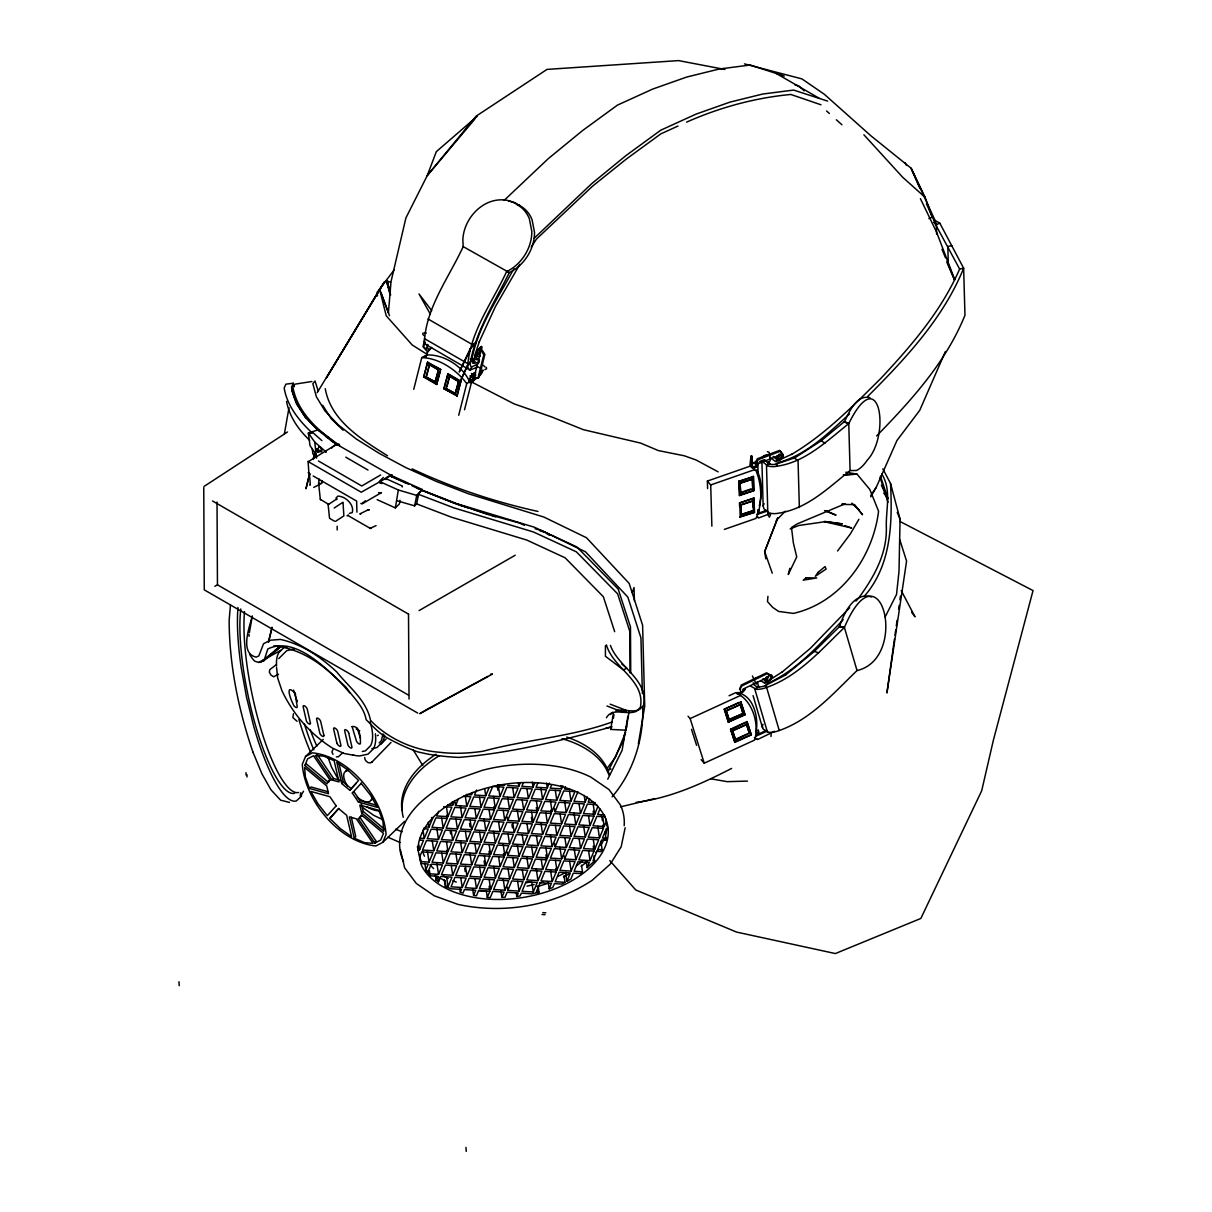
<?xml version="1.0" encoding="UTF-8"?>
<svg xmlns="http://www.w3.org/2000/svg" width="1212" height="1212" viewBox="0 0 1212 1212"><rect width="100%" height="100%" fill="white"/><g stroke="black" fill="none" stroke-linecap="round" stroke-linejoin="round"><path stroke-width="1.5" d="M882.821 468.817L890.532 483.452L900.077 519.206L899.001 571.503L896.532 594.456L885.124 617.014M388.431 312.56L391.022 281.638L405.899 217.963L427.245 175.589L436.335 151.636L477.18 116.322M245.991 774.953L246.051 772.68M246.96 776.968L247.006 774.695M756.091 464.984L756.773 461.499L758.454 459.515L780.361 451.258L782.255 453.621A12.029 7.939 -39.6 0 1 782.27 455.697L779.922 460.09M364.66 757.561C364.494 760.894 369.205 764.833 372.023 762.03M336.209 445.274L337.133 444.289C317.559 429.912 297.198 412.019 292.849 386.855L295.061 384.143L311.878 381.507M336.588 499.602L337.057 498.768M335.542 521.342L343.86 515.903L343.011 502.222M319.468 451.425L317.756 452.015L316.302 448.637L317.908 449.591L318.438 451.985L320.135 451.394M317.756 452.015L319.498 450.728M625.15 827.751L621.18 846.779L610.151 864.247L592.168 880.306C553.036 906.091 503.51 914.302 457.878 904.379L434.275 895.789L416.367 883.503L404.641 867.837L400.475 850.082M767.938 596.319L767.484 601.576L772.741 607.439L778.634 611.424L793.436 613.408C840.507 602.637 872.807 557.717 878.579 511.252L869.792 489.421L857.005 474.104L845.809 472.225M230.462 604.879L229.144 620.423C229.326 665.236 238.461 709.687 252.899 752.001L253.066 752.394M292.334 386.628L291.956 390.931L296.016 402.611M477.786 363.918L471.68 366.978L469.953 370.084L469.302 369.599A10.363 5.984 -60 0 1 467.726 366.145C470.014 331.527 492.451 302.303 506.571 271.639A38.602 31.497 -56.8 0 0 531.826 231.431L529.311 218.584A39.723 32.421 -56.8 0 0 517.554 204.889C508.434 198.162 495.859 198.541 486.057 203.601A37.011 30.209 -56.8 0 0 462.848 239.582L463.196 246.612C449.076 277.26 426.639 306.485 424.367 341.117A10.363 5.984 -60 0 0 425.942 344.556L469.953 370.084L476.498 367.509M463.196 246.612L509.282 272.579C494.844 302.106 475.71 330.694 470.18 363.585A7.863 4.545 -60 0 0 471.407 366.781L471.68 366.978M751.198 457.788L751.001 455.954L749.849 466.272L707.399 481.058L707.596 488.557M752.394 465.378L751.955 456.015L751.001 467.075M427.472 347.405L427.806 348.208A2.53 1.863 79.5 0 0 428.139 348.48L428.366 348.617M339.663 445.607C339.678 441.244 331.724 446.728 331.785 448.031M762.666 461.787L767.863 465.984A13.544 8.848 -2.5 0 0 777.225 466.196C805.707 461.999 827.099 440.82 848.764 423.594C879.942 360.403 890.775 435.138 867.247 460.212A30.164 12.771 -68.6 0 1 856.384 470.483L850.082 470.589C828.402 487.8 807.025 509.025 778.528 513.176A13.029 8.514 -2.5 0 1 774.362 513.63A13.862 9.06 -2.5 0 1 769.181 512.979L763.969 508.782L763.151 506.01L764.121 503.631M409.035 699.036L408.505 614.105M894.471 638.982L886.926 693.006L906.576 561.126L899.819 539.734M894.986 635.255L895.759 629.679M896.289 625.953L897.062 620.362M898.622 609.182L899.137 605.455M899.925 599.864L900.44 596.137M377.114 499.647L395.339 507.873L398.339 489.981L379.341 481.406L383.386 477.483M337.86 444.577L336.951 444.153L308.302 461.666L361.237 492.223L390.794 475.574M613.408 718.14L613.954 714.686M629.058 711.626L625.968 730.215L610.681 729.427L611.136 726.67M625.968 730.215L626.649 726.094M610.681 729.427L613.484 712.717M624.741 733.336L623.604 740.047L608.242 770.983M627.877 716.292L622.135 750.243L607.742 779.21M638.33 744.001L644.723 706.157L642.602 625.24L629.179 583.427L586.502 537.749L543.84 517.039L468.499 493.799L435.79 481.194L405.687 467.529L379.008 453.243L356.373 439.062L338.239 424.882L324.998 410.944L316.393 396.794L312.847 383.689L315.029 381.007L318.317 391.325M756.121 731.866C758.757 717.413 753.697 695.006 736.866 692.552M249.384 632.619L252.323 615.878M284.426 433.684L289.001 407.656M767.832 676.902L765.454 681.235M404.55 482.482L404.732 481.573L391.476 475.558L336.8 444.41L337.86 444.395L318.529 429.699L308.348 433.032L310.014 445.652L316.12 454.485L316.574 458.06M385.825 479.588L385.295 478.164M402.217 486.982L402.384 486.057L386.007 478.664M400.066 500.329L399.384 503.95L395.339 507.873M396.703 500.647L414.61 505.858L416.746 495.42L422.17 489.451L404.732 481.573M416.564 496.344L422.17 489.451M764.333 680.735L766.454 677.023M765.12 680.311L767.635 676.629M600.864 841.507L602.106 849.703L597.743 849.43L601.682 839.961L605.955 840.219L605.349 831.75M414.61 505.858L416.625 503.889L418.594 494.375L453.985 507.904L533.568 532.023L576.397 551.854L617.62 593.835L629.801 631.422L630.013 672.918M482.815 370.221L479.785 373.872M759.318 505.874C761.924 494.102 762.56 480.785 756.652 469.892M321.377 482.967L321.907 480.543L321.816 483.33L313.756 487.391M308.166 472.619L308.893 473.195L308.09 461.348M309.727 474.589C308.621 469.953 311.226 488.178 309.787 484.906M328.634 504.359L320.316 499.344L318.559 482.679M770.574 514.797L769.362 517.206L767.65 513.918M249.611 654.207L250.02 654.95A158.605 24.679 83.3 0 0 254.884 661.252L258.732 662.449L263.974 660.676L267.837 648.965C295.925 635.179 328.013 670.721 346.041 687.234C353.359 697.748 363.691 706.308 366.175 719.67C372.235 725.594 377.917 732.215 385.189 736.684A158.999 126.912 18.8 0 0 417.988 751.94L427.76 754.091A208.479 169.695 1.4 0 0 458.863 757.409C510.555 753.091 562.11 740.487 612.06 726.745L605.515 728.382M268.458 642.315L272.049 627.619M309.772 473.301L305.954 488.83L309.545 474.165M313.287 458.924L314.605 453.53M268.534 641.663L272.064 627.255M313.135 459.484L314.484 453.985M470.256 362.327L470.589 360.994M413.747 389.294L421.761 357.646C438.744 357.873 456.833 369.948 466.726 383.613L458.712 415.262M440.41 371.236L436.623 384.477L423.7 377.023L427.412 362.312L440.82 369.599L427.412 362.312M423.7 377.023L427.881 362.13M425.973 377.008L429.578 364.433L438.532 369.615L435.396 381.992L425.973 377.008L435.396 381.992M426.442 376.826L429.578 364.433M434.926 382.174L438.532 369.615M436.623 384.477L440.35 369.781M443.789 388.613L447.985 373.735L460.908 381.204L457.197 395.9L443.789 388.613L457.197 395.9M444.259 388.431L447.985 373.735M446.077 388.613L449.682 376.038L458.636 381.204L455.5 393.597L446.077 388.613L455.5 393.597M447.001 386.658L449.682 376.038M455.03 393.779L458.636 381.204M456.727 396.082L460.908 381.204M514.1 268.822L512.1 271.882C497.223 299.455 478.422 326.573 472.21 357.707A5.121 2.954 -60 0 0 472.877 359.525L479.391 359.661M474.043 361.933L473.498 361.282L473.119 362.797M469.226 382.674L470.195 381.356L466.726 383.613M474.377 361.918C475.074 358.494 470.483 363.767 473.437 363.07M464.529 409.762L471.271 383.113L476.255 378.144M383.053 733.821L381.295 740.774L379.129 742.941M789.86 568.276L788.27 574.518L796.738 556.914L793.375 542.976L791.481 527.478L797.39 523.811L845.143 503.813L841.916 504.162M424.776 338.981L422.988 346.677L426.685 350.935M424.094 345.526L424.973 342.042M427.26 344.375L426.73 348.632A2.53 1.863 79.5 0 0 427.048 348.904L427.275 349.041M781.179 456.318L781.498 454.818A12.029 7.939 -39.6 0 0 781.467 452.743L779.574 450.379L757.348 458.803L755.485 462.287L755.318 467.756M766.211 682.038L768.287 677.008L743.062 689.083L742.698 690.416M776.362 460.636L779.24 454.045M251.838 617.696C248.869 628.604 239.9 653.783 256.247 657.116L258.823 655.919L263.565 643.708L270.337 640.224L280.396 639.421C302.318 644.254 320.498 656.843 336.769 671.963C348.95 687.204 366.539 700.233 370.508 720.322C388.355 739.017 414.125 750.364 439.895 752.288C454.303 754.061 468.786 753.319 483.118 751.228C525.584 739.623 570.488 737.093 612.045 722.034M479.437 341.405L474.725 355.358A2.651 1.53 -60 0 0 475.316 356.979L470.301 362.146M632.316 592.471L634.058 587.487L634.406 600.728M475.619 374.372L474.604 376.72M772.256 573.155L764.666 551.611L777.771 517.842L764.666 551.611L765.817 558.838M479.407 361.509L478.695 362.903M625.665 732.215L615.499 757.136L606.621 769.044M758.318 512.025L758.257 509.752M323.225 739.456L305.53 756.515L302.273 764.393C305.076 800.632 338.709 841.976 375.811 845.991L382.84 842.31L404.626 821.327M304.894 765.469L307.621 758.833L313.529 755.727L330.209 780.301L327.998 781.452L326.982 783.922L304.894 765.469L306.424 763.984L328.528 782.437L329.543 779.967M382.84 842.31L386.098 834.432C383.295 798.193 349.662 756.849 312.56 752.819L305.53 756.515M417.443 846.461L417.928 849.748L419.549 849.854L423.488 840.37L419.519 840.128M419.913 838.219L424.261 838.492L428.2 829.008L423.927 828.735M426.397 826.963L428.987 827.129L432.911 817.645L431.563 817.57M419.625 857.066L421.746 851.93L432.987 852.627L429.048 862.111L420.67 861.581L419.67 855.021M438.638 811.222L436.668 815.949L447.91 816.661L451.834 807.177L443.713 806.677M428.215 870.458L428.715 873.746L438.547 874.367L442.471 864.883L431.245 864.186L427.791 872.504L425.836 869.868L428.275 863.989L421.14 863.55L420.109 856.929M433.76 850.748L437.699 841.264L426.457 840.567L422.533 850.036L433.76 850.748L432.275 840.901M438.471 839.386L442.41 829.902L431.184 829.205L427.245 838.674L438.471 839.386L436.744 827.902M447.122 818.539L435.896 817.842L431.957 827.311L443.183 828.023L447.122 818.539L446.622 815.267M447.637 804.98L452.621 805.298L454.318 801.193M463.287 796.239L470.756 796.723L466.817 806.192L455.591 805.48L458.227 799.147M444.274 879.882L445.258 886.457L448.046 886.623L451.97 877.155L440.744 876.443L438.517 881.821L436.138 880.185L437.759 876.246L430.215 875.776L428.715 873.746M447.198 853.521L435.956 852.824L432.033 862.293L443.259 863.005L447.198 853.521L446.698 850.248M447.97 851.642L451.909 842.158L440.668 841.461L436.744 850.93L447.97 851.642L446.486 841.795M452.682 840.28L456.621 830.796L445.38 830.099L441.456 839.568L452.682 840.28L451.197 830.432M457.394 828.917L461.333 819.448L450.106 818.736L446.167 828.205L457.394 828.917L455.909 819.07M462.105 817.555L466.044 808.086L454.818 807.374L450.879 816.843L462.105 817.555L460.378 806.071M472.513 792.481L471.544 794.83L466.241 794.496M476.574 790.057L474.513 795.027L485.739 795.723L489.027 787.83M452.758 875.261L456.682 865.792L445.455 865.08L441.516 874.564L452.758 875.261L451.258 865.413M457.469 863.898L461.393 854.43L450.167 853.718L446.243 863.202L457.469 863.898L455.985 854.051M462.181 852.536L466.105 843.067L454.879 842.355L450.955 851.839L462.181 852.536L460.439 841.052M466.893 841.173L470.832 831.705L459.59 830.993L455.667 840.477L466.893 841.173L465.408 831.326M471.604 829.811L475.543 820.342L464.302 819.63L460.378 829.114L471.604 829.811L470.12 819.963M476.316 818.448L480.255 808.98L469.014 808.268L465.09 817.752L476.316 818.448L474.831 808.601M481.028 807.086L484.967 797.617L473.74 796.905L469.801 806.389L481.028 807.086L479.543 797.238M489.133 886.275L489.89 891.199L478.649 890.487L476.467 895.774L473.589 895.335L475.68 890.305L464.438 889.593L462.984 893.138L460.318 892.168L461.469 889.411L450.94 888.744L445.258 886.457M462.242 887.517L466.181 878.049L454.954 877.337L451.015 886.82L462.242 887.517L460.757 877.67M466.968 876.155L470.892 866.686L459.666 865.974L455.727 875.458L466.968 876.155L465.469 866.307M471.68 864.792L475.604 855.324L464.378 854.611L460.439 864.095L471.68 864.792L469.938 853.309M476.392 853.43L480.316 843.961L469.089 843.249L465.15 852.733L476.392 853.43L474.907 843.582M481.103 842.082L485.027 832.599L473.801 831.886L469.877 841.37L481.103 842.082L479.619 832.22M485.815 830.72L489.754 821.236L478.513 820.524L474.589 830.008L485.815 830.72L484.073 819.221M494.466 809.874L483.224 809.161L479.301 818.645L490.527 819.357L494.466 809.874L493.966 806.586M495.238 807.995L499.177 798.511L487.936 797.799L484.012 807.283L495.238 807.995L493.511 796.496M499.95 796.632L503.889 787.149L492.663 786.437L488.724 795.92L499.95 796.632L498.465 786.77M476.452 888.426L480.391 878.942L469.165 878.23L465.226 887.714L476.452 888.426L474.968 878.564M481.164 877.064L485.103 867.58L473.877 866.868L469.938 876.352L481.164 877.064L479.679 867.216M489.815 856.217L478.588 855.505L474.649 864.989L485.876 865.701L489.815 856.217L489.072 851.294M490.602 854.339L494.526 844.855L483.3 844.143L479.361 853.627L490.602 854.339L489.103 844.491M495.314 842.976L499.238 833.492L488.012 832.78L484.073 842.264L495.314 842.976L493.572 831.477M500.026 831.614L503.95 822.13L492.723 821.418L488.8 830.902L500.026 831.614L498.541 821.766M504.737 820.251L508.661 810.767L497.435 810.055L493.511 819.539L504.737 820.251L503.253 810.404M509.449 808.889L513.388 799.405L502.147 798.693L498.223 808.177L509.449 808.889L507.707 797.39M514.161 797.526L518.1 788.042L506.858 787.33L502.935 796.814L514.161 797.526L512.676 787.679M507.646 785.452L518.872 786.164L520.16 783.073M507.707 820.433L511.646 810.949L522.872 811.661L518.948 821.145L507.707 820.433L507.222 817.146M523.205 783.103L521.857 786.346L533.083 787.058L534.886 782.71M538.052 885.805L539.037 892.365L531.81 893.85L521.281 893.183L520.13 895.941L516.827 896.532L518.297 892.986L507.07 892.29L504.98 897.319L501.904 897.365L504.086 892.093L492.86 891.381L490.284 897.592L487.3 897.41L489.89 891.199M490.663 889.32L494.602 879.836L483.361 879.124L479.437 888.608L490.663 889.32L489.178 879.473M495.375 877.958L499.314 868.474L488.072 867.762L484.149 877.246L495.375 877.958L493.648 866.459M504.025 857.111L492.799 856.399L488.86 865.883L500.086 866.595L504.025 857.111L503.525 853.824M504.798 855.233L508.737 845.749L497.511 845.037L493.572 854.521L504.798 855.233L503.071 843.734M509.525 843.87L513.449 834.386L502.222 833.674L498.283 843.158L509.525 843.87L508.025 834.023M514.236 832.508L518.16 823.024L506.934 822.312L502.995 831.796L514.236 832.508L512.737 822.66M523.66 809.783L527.584 800.299L516.357 799.587L512.434 809.071L523.66 809.783L522.175 799.935M528.371 798.42L532.31 788.936L521.069 788.224L517.145 797.708L528.371 798.42L526.887 788.573M507.783 855.414L511.722 845.946L522.948 846.643L519.009 856.126L507.783 855.414L507.283 852.142M537.87 782.891L536.068 787.239L547.294 787.952L549.309 783.088M504.874 890.214L508.798 880.73L497.571 880.018L493.648 889.502L504.874 890.214L503.132 878.715M509.585 878.851L513.524 869.368L502.283 868.656L498.359 878.139L509.585 878.851L508.101 869.004M514.297 867.489L518.236 858.005L506.995 857.308L503.071 866.777L514.297 867.489L512.812 857.641M523.72 844.764L527.659 835.28L516.433 834.583L512.494 844.052L523.72 844.764L522.236 834.916M528.432 833.401L532.371 823.918L521.145 823.221L517.206 832.689L528.432 833.401L526.947 823.554M537.083 812.555L525.856 811.858L521.918 821.327L533.159 822.039L537.083 812.555L536.34 807.631M537.87 810.677L541.794 801.193L530.568 800.496L526.629 809.964L537.87 810.677L536.371 800.829M542.582 799.314L546.506 789.83L535.28 789.133L531.356 798.602L542.582 799.314L540.84 787.83M507.843 890.396L511.782 880.927L523.008 881.624L519.084 891.108L507.843 890.396L507.358 887.123M551.551 785.058L550.263 788.148L561.504 788.845L562.792 785.724M523.796 879.745L527.72 870.261L516.494 869.565L512.57 879.033L523.796 879.745L522.311 869.898M528.508 868.383L532.447 858.899L521.205 858.202L517.282 867.671L528.508 868.383L526.765 856.899M533.219 857.02L537.158 847.536L525.917 846.84L521.993 856.308L533.219 857.02L531.735 847.173M537.931 845.658L541.87 836.174L530.629 835.477L526.705 844.946L537.931 845.658L536.446 835.81M542.643 834.295L546.582 824.827L535.356 824.115L531.417 833.583L542.643 834.295L540.916 822.812M551.293 813.464L540.067 812.752L536.128 822.221L547.354 822.933L551.293 813.464L550.793 810.177M552.081 811.57L556.005 802.102L544.779 801.39L540.84 810.858L552.081 811.57L550.339 800.087M556.793 800.208L560.717 790.739L549.49 790.027L545.552 799.496L556.793 800.208L555.293 790.36M555.051 811.767L558.99 802.283L570.216 802.995L566.277 812.464L555.051 811.767L554.551 808.48M565.459 786.679L564.474 789.042L569.867 789.376M533.295 892.002L537.219 882.533L525.993 881.821L522.054 891.305L533.295 892.002L531.795 882.154M538.007 880.639L541.931 871.17L530.704 870.458L526.765 879.942L538.007 880.639L536.265 869.155M546.642 859.808L535.416 859.096L531.492 868.58L542.718 869.277L546.642 859.808L545.9 854.884M547.43 857.914L551.354 848.445L540.128 847.733L536.204 857.217L547.43 857.914L545.945 848.067M552.142 846.552L556.081 837.083L544.839 836.371L540.916 845.855L552.142 846.552L550.399 835.068M556.853 835.189L560.792 825.72L549.551 825.008L545.627 834.492L556.853 835.189L555.369 825.342M561.565 823.827L565.504 814.358L554.278 813.646L550.339 823.13L561.565 823.827L560.08 813.979M570.988 801.102L574.927 791.633L563.701 790.921L559.762 800.405L570.988 801.102L569.504 791.254M555.126 846.749L559.05 837.265L570.276 837.977L566.352 847.461L555.126 846.749L554.626 843.461M577.912 791.815L573.973 801.299L585.199 802.011L587.259 797.041M564.034 875.776L565.019 882.351L561.959 884.093L554.414 883.609L552.778 887.548L549.203 888.805L551.43 883.427L540.204 882.715L536.265 892.199L539.037 892.365M556.141 872.064L544.915 871.352L540.976 880.836L552.217 881.533L556.141 872.064L555.641 868.777M556.929 870.171L560.853 860.702L549.627 859.99L545.688 869.474L556.929 870.171L555.429 860.323M561.641 858.808L565.565 849.339L554.338 848.627L550.399 858.111L561.641 858.808L559.899 847.324M571.064 836.098L575.003 826.614L563.762 825.902L559.838 835.386L571.064 836.098L569.579 826.236M575.776 824.736L579.715 815.252L568.473 814.54L564.55 824.024L575.776 824.736L574.049 813.237M580.487 813.373L584.426 803.889L573.185 803.177L569.261 812.661L580.487 813.373L579.003 803.511M564.61 859.005L568.549 849.521L579.775 850.233L575.851 859.717L564.61 859.005L564.125 855.717M589.638 798.663L588.184 802.192L595.243 802.632M581.502 865.232L582.502 871.792L580.457 873.594L573.337 873.14L570.897 879.018L566.898 881.291L570.352 872.958L559.126 872.246L555.187 881.73L565.019 882.351M571.14 871.08L575.064 861.596L563.838 860.884L559.899 870.367L571.14 871.08L569.64 861.232M580.563 848.355L584.487 838.871L573.261 838.159L569.322 847.642L580.563 848.355L579.078 838.507M585.275 836.992L589.199 827.508L577.972 826.796L574.049 836.28L585.275 836.992L583.533 825.493M593.91 816.146L582.684 815.434L578.76 824.917L589.986 825.63L593.91 816.146L593.168 811.222M596.743 804.662L587.396 804.071L583.472 813.555L594.698 814.267L597.986 806.344M599.94 808.98L597.683 814.449L604.318 814.873L605.015 816.843L596.895 816.327L592.956 825.811L604.197 826.523L606.151 821.797L605.667 818.509M586.153 861.065L587.138 867.625L589.274 862.489L578.048 861.777L574.109 871.261L582.502 871.792M593.986 851.127L582.76 850.415L578.821 859.899L590.047 860.611L593.986 851.127L593.244 846.203M594.774 849.248L598.698 839.764L587.472 839.052L583.533 848.536L594.774 849.248L593.274 839.401M603.409 828.402L592.183 827.69L588.244 837.174L599.485 837.886L603.409 828.402L602.909 825.114M945.421 351.465L919.726 410.353L896.941 440.517L876.261 487.315L870.671 496.859M474.801 343.481L471.347 343.996L427.987 318.953M467.696 364.812L456.591 389.491L467.696 365.221L470.226 362.676M777.256 455.651L776.407 458.166L777.604 459.772L780.301 454.939L758.03 463.757A2.591 1.712 -39.6 0 0 757.97 464.151L758 473.831M308.484 434.123L311.999 432.835C299.122 420.64 287.183 406.065 284.169 388.037L285.911 384.143L293.304 383.234L291.562 387.067C294.486 404.626 306.091 418.852 318.665 430.714L318.529 429.699M479.195 341.951L495.435 306.56L519.827 264.368M850.082 470.589L848.764 423.594L844.4 421.761C849.248 412.035 856.551 394.142 870.08 397.733M303.53 791.239L301.288 794.966M480.709 351.041C484.618 338.148 468.862 364.554 480.088 352.071M481.134 350.919C485.967 334.997 466.484 367.645 480.376 352.207M474.18 376.826L480.406 353.086L479.467 352.283L478.422 353.162M876.624 435.926C911.454 400.218 946.087 362.115 964.964 315.226L963.646 268.231L959.631 269.034C941.527 310.666 911.651 345.481 880.927 378.311C853.066 405.868 825.433 434.381 791.436 454.47M469.983 350.647L459.257 372.008L470.362 348.389L474.846 343.42M770.362 680.386L770.832 676.781A11.62 7.514 -40.5 0 0 770.332 675.372L767.332 673.599L742.032 685.84L740.441 688.007L740.517 691.355M744.592 689.31L741.153 692.749L738.078 692.628M745.35 689.067L743.214 691.84L739.093 693.961M335.966 498.071L337.845 496.132C345.39 496.072 354.692 504.889 352.222 512.585L349.359 513.403M391.597 477.225L392.188 474.862L389.916 474.634M858.899 519.281L850.369 533.901L837.568 551.005M606.409 717.762C612.772 706.551 627.634 715.974 636.755 711.08L640.375 707.263C645.602 680.371 613.12 668.403 606.409 644.86M300.212 795.951L300.743 792.815L301.561 796.132L296.304 800.981A113.155 27.043 78.1 0 1 253.49 725.443L246.49 697.036L241.279 668.16A113.155 27.043 78.1 0 1 237.961 607.485M757.485 462.363L757.273 462.757A2.591 1.712 -39.6 0 0 757.182 463.272L757.197 467.287M475.089 363.055C476.316 360.464 472.347 364.327 475.422 362.479L477.816 362.797M317.196 392.658L384.325 282.138L386.416 280.76L390.491 282.214M360.843 503.434C361.388 503.844 361.464 504.147 365.403 500.753M360.752 514.146L359.767 513.949L368.221 509.782M602.106 849.703L600.925 851.566L596.971 851.324L593.032 860.793L594.653 860.899L593.91 855.975M864.307 596.259C891.562 565.156 892.441 522.523 890.532 483.452M531.25 247.006L536.431 239.112L592.592 186.133L626.513 158.908L660.873 133.835L678.023 126.033M870.989 495.117L876.261 487.315M758.364 512.873L759.212 509.767M473.559 377.856C462.211 390.219 477.982 364.903 474.104 375.993A2.53 1.863 79.5 0 1 473.756 375.856L473.513 375.735M473.847 377.992C465.135 389.673 470.301 371.857 475.786 372.796M320.316 499.132L320.695 499.768M371.675 762.378L391.022 742.441M278.76 658.601L286.729 650.662L294.501 648.996M762.984 724.291L762.287 726.549L763.227 729.215L768.984 732.381A14.968 8.938 -13.3 0 0 778.089 730.927C810.313 720.064 833.205 693.476 857.036 670.554C909.712 658.374 880.76 541.673 844.4 627.452C820.585 650.389 797.678 676.963 765.469 687.84A14.968 8.938 -13.3 0 1 756.349 689.31L750.592 686.128M394.052 270.079L377.114 292.334L377.477 295.97M771.014 736.472L771.165 734.23M478.74 375.675C481.603 376.068 483.452 368.615 483.027 370.327M767.984 463.045L768.878 464.044L768.832 462.908M474.74 119.215L427.245 175.589L476.119 116.155L547.021 69.402L678.599 60.6L724.943 69.463M762.045 457.515L763.257 456.242A5.499 3.606 -2.5 0 1 765.636 455.136L769.453 455.015M610.424 714.535L612.727 712.277M612.09 796.845C633.315 772.18 643.799 738.956 642.724 706.581M778.316 455.197C772.938 462.378 787.391 457.378 781.149 453.939M757.106 687.78L757.197 686.401M336.33 805.692L327.285 815.631L317.923 803.723L310.848 791.421L329.922 796.738L336.057 805.753M361.085 783.194L370.448 795.102L377.523 807.404L358.449 802.086L352.313 793.057L361.373 783.119M349.798 790.269L358.57 780.407L347.844 770.029L336.8 762.212L341.693 783.497L349.798 790.269L356.358 783.149M329.8 818.418L338.572 808.556L346.677 815.328L351.571 836.613L340.527 828.796L329.8 818.418L338.845 808.48M470.301 348.753L475.74 342.829M766.878 684.825L765.242 685.598A11.347 6.772 -13.3 0 1 757.545 687.022L754.849 689.189L767.484 732.275M293.471 713.732L292.865 717.58L297.076 721.307M849.627 607.742L810.358 648.329L782.028 672.145M855.884 601.091L858.384 598.425C873.594 577.624 886.987 554.354 886.351 527.75C885.608 509.964 891.987 489.709 881.639 473.831M843.173 619.711C821.312 642.269 800.178 667.373 771.605 681.553L770.453 682.129A7.378 4.409 -13.3 0 1 764.484 682.977M844.4 421.761L848.764 423.594L844.097 421.882L821.145 440.804L794.375 458.121L798.041 460.53L799.359 507.525M332.906 749.683L331.936 751.91L332.982 754.364M776.286 520.433L785.24 511.176M785.3 675.235L814.373 651.389L839.749 626.346L844.4 627.452L857.036 670.554M476.043 377.583L471.074 382.537L469.877 382.386C463.332 366.372 443.971 354.252 426.745 354.964L421.761 357.646M347.48 769.499L344.344 772.589A19.165 8.257 49.7 0 0 347.45 786.149M380.568 744.486L386.143 738.926M372.932 798.39L369.796 801.48L367.433 801.98A19.665 8.469 49.7 0 1 357.282 797.299M867.64 396.521C905.394 358.737 943.269 318.423 963.646 268.231L939.785 223.099L933.452 219.584M737.517 694.158L738.517 693.188L740.517 695.461C753.44 704.081 759.197 725.427 754.606 740.077L704.233 763.196L701.112 759.651M504.101 200.419L548.263 158.666L582.533 130.593L617.408 105.141L652.707 89.067L686.689 77.053L719.352 68.993L750.273 65.024L784.255 76.083M534.234 238.234L591.638 183.709L625.907 155.636L660.782 130.184L696.082 114.11L730.048 102.096L762.712 94.036L793.633 90.067L827.614 101.111M309.454 788.451L328.528 793.754L326.725 785.937L304.636 767.484L305.363 776.998L309.454 788.451L310.984 786.967L328.331 791.8M332.012 779.998L339.012 781.952L334.133 760.666L323.846 756.167L315.332 755.44L332.012 779.998L333.542 778.513L340.557 780.467M341.693 783.497L343.223 782.013L338.739 762.5M352.313 793.057L353.859 791.587L359.979 800.602L377.326 805.435M358.449 802.086L359.979 800.602M361.646 812.873L359.843 805.056L378.917 810.373L383.007 821.827L383.734 831.341L361.646 812.873L363.176 811.404L361.388 803.586M354.237 838.159L349.359 816.873L356.358 818.827L373.038 843.385L364.524 842.643L354.237 838.159L355.783 836.674L351.298 817.161M374.841 843.082L380.75 839.992L383.477 833.356L361.388 814.903L360.373 817.373L358.161 818.524L374.841 843.082L376.387 841.613L359.706 817.039L361.903 815.888M342.799 752.652L338.39 756.758L336.315 756.909M849.521 413.928C829.084 432.487 808.298 453.288 781.376 461.681A6.727 4.393 -2.5 0 1 775.362 461.454L770.256 457.591M328.24 504.601L336.527 499.117M777.498 463.742L775.256 464.302A10.302 6.727 -2.5 0 1 768.984 463.999L766.499 465.59L767.802 512.585M204.086 486.406L287.502 431.972M419.655 713.686L429.957 707.672M587.138 867.625L594.653 860.899M480.179 352.177L475.998 353.54M278.442 647.662L261.398 661.797L278.76 648.299M263.974 660.676L280.002 647.42M475.665 375.538L475.195 375.568A2.53 1.863 79.5 0 1 474.831 375.432L471.407 373.463M430.624 348.571L427.836 351.677L426.276 355.858M755.621 735.245L758.182 732.336L758.03 730.7M755.773 735.684L758.939 732.093L758.151 729.791M275.185 650.283L278.169 648.072M756.773 514.267L757.636 513.63M276.306 664.691L269.731 669.691L269.367 672.205L270.927 675.039L273.609 676.781L278.518 674.251M378.341 735.184L377.432 735.654M767.332 451.697L769.014 452.197L769.802 454.47L770.287 460.181L769.075 462.59M342.496 502.571L334.164 508.04M782.452 671.781L769.15 680.296A3.727 2.227 -13.3 0 1 766.135 680.735L763.121 678.644M768.317 681.538L772.483 676.326L771.362 674.842L768.514 675.523M356.919 512.161L356.646 501.071L313.135 475.952M371.205 528.493L370.266 528.28L376.084 525.644M380.644 474.968L361.767 485.997L318.438 460.984M217.024 502.071L217.448 584.82L214.888 586.29M362.206 503.844L381.447 492.587M348.511 515.024L346.98 515.842M515.206 555.232L419.125 610.56M386.658 477.392L390.764 475.059M258.732 662.449L263.534 659.828M266.731 658.071L281.139 650.177M420.185 713.504L492.466 674.084M429.563 708.02L487.921 676.372M785.77 674.857L765.242 685.598L766.605 687.401L779.24 730.488M766.211 730.457L755.879 735.336M766.969 731.245L756.394 735.972A2.606 1.682 -40.5 0 1 756.152 735.608L756.046 735.351M774.574 731.29L757.576 739.517L754.364 737.563M731.593 768.423C701.506 783.906 670.191 798.147 636.239 802.344M431.669 347.389L427.563 351.556L425.897 357.085M791.83 454.212L779.619 459.818A3.424 2.242 -2.5 0 1 776.877 459.621L773.104 456.379M933.573 222.205L936.376 224.674L939.785 223.099M729.079 695.733L735.805 692.643M688.052 716.216L690.143 718.58L740.517 695.461M745.062 714.838L740.714 701.672L745.062 714.838L728.291 722.064L724.231 709.232L739.062 702.43M724.231 709.232L741.002 702.006M726.155 710.611L740.335 704.581L743.138 713.459L729.26 719.837L726.155 710.611L729.26 719.837M726.458 710.959L740.335 704.581M730.503 718.792L743.138 713.459M728.291 722.064L744.759 714.504M732.184 728.412L747.001 721.61L751.364 734.775L734.881 742.35L730.533 729.169L734.881 742.35M730.836 729.518L747.304 721.943M732.457 730.548L746.637 724.518L749.44 733.396L735.563 739.774L732.457 730.548L735.563 739.774M732.745 730.897L746.637 724.518M735.26 739.441L747.592 733.775M734.593 742.002L751.364 734.775M686.598 122.139C719.58 107.474 754.849 97.869 790.83 94.46L820.978 104.793M928.846 218.63L932.286 217.145L936.421 223.872M790.133 528.962L798.708 525.508L825.508 521.63L842.325 523.917L824.372 521.402M484.8 369.63L486.588 368.766L486.3 367.281M758.015 513.464L766.287 510.328M767.075 511.206L758.288 514.039A2.545 1.682 -39.6 0 1 758.227 513.706L758.197 509.691M770.393 513.509L758.454 518.024L756.864 516.873M759.394 461.56L764.363 459.681M768.787 461.575L767.863 462.211L769.181 462.469M316.241 449.667L317.938 449.061M316.877 450.334L318.574 449.743M316.832 451.031L318.529 450.44M318.498 450.97L320.195 450.364M707.399 481.058L710.717 484.952L754.561 469.68L755.97 470.589C762.015 485.224 762.681 503.965 755.924 518.418L724.352 529.402M738.896 481.194L753.546 476.574L753.94 490.587L739.608 495.572L738.896 481.194L739.608 495.572M739.214 481.558L753.546 476.574M740.077 482.952L752.485 479.119L752.758 488.815L740.668 493.026L740.077 482.952L740.668 493.026M740.396 483.33L752.485 479.119M740.35 492.648L750.713 489.042M739.29 495.208L753.94 490.587M739.593 506.464L739.502 502.965L753.834 497.98L754.546 512.358L739.896 516.979L754.546 512.358M739.502 502.965L754.152 498.344M740.683 504.722L753.091 500.889L753.364 510.6L741.274 514.812L740.683 504.722L741.274 514.812M741.002 505.101L753.091 500.889M740.956 514.433L753.364 510.6M794.814 457.833L775.998 464.166L777.21 466.165M738.517 693.188L737.078 693.658L738.669 693.628M607.348 770.09L610.969 768.999M757.97 517.054L756.773 516.903M615.863 710.777C623.801 708.353 632.27 713.292 639.921 709.247L643.542 705.429C648.723 679.493 618.287 667.373 610.424 645.405M620.544 806.859L655.025 798.557M769.347 675.72C774.847 675.023 768.711 683.235 765.514 681.295M287.441 646.632L284.123 647.329L278.699 652.753A67.266 28.952 49.7 0 0 276.594 666.024M371.842 748.668L376.932 747.562L382.507 742.017A69.008 29.709 49.7 0 0 384.583 735.123M362.312 751.501L365.433 750.834L370.524 745.759A63.085 27.164 49.7 0 0 370.039 721.791M345.89 771.044L348.253 770.529M951.829 245.672L947.814 246.475L948.284 263.398M756.818 738.729L755.652 738.699M374.569 841.901L376.387 841.613M426.579 345.041L428.23 344.844M757.939 677.614L756.152 677.856A7.181 4.287 -13.3 0 0 755.334 678.053M490.466 674.251L492.087 674.099M755.849 462.348C745.865 464.757 757.803 471.241 756.939 462.742M844.537 474.892L857.005 474.104L843.34 474.892M747.425 781.089L727.2 781.664L710.656 778.786M477.089 353.116L478.437 353.086M289.516 802.405L280.639 800.193L271.003 789.86L261.974 773.923L252.899 752.001M842.052 504.374L854.324 504.631L862.459 514.585L854.324 504.631M273.791 645.905C304.515 648.693 330.603 669.736 349.753 692.885M497.481 784.815L504.662 785.27M606.348 838.31L602.455 838.068L606.394 828.599L607.742 828.675L606.515 823.372M542.84 912.636L545.809 912.818M542.052 914.515L545.036 914.712M750.895 456.363L751.864 456.424M424.897 356.419L426.094 356.586M423.958 332.755L426.351 333.088M839.28 626.74L844.4 627.452L839.598 626.543C843.794 613.211 854.384 591.259 871.564 596.986M777.604 459.772C781.043 461.151 786.149 454.485 781.452 453.303M751.97 467.953C754.894 468.726 759.318 465.226 757.53 462.226M764.484 682.962L760.606 680.659M353.965 755.334L344.117 753.485L332.588 748.152C310.575 734.457 292.94 714.065 281.926 690.643L277.684 678.053L276.578 667.494M756.939 461.878L753.44 462.575L750.955 465.605L754.621 467.832M480.346 356.161L476.18 356.707L476.725 359.131M479.164 349.147L480.543 349.556A11.847 8.681 79.5 0 1 482.497 350.707L484.906 354.343L479.149 377.311L477.876 378.326L474.786 377.629M478.073 349.571L479.452 349.98A11.847 8.681 79.5 0 1 481.422 351.132L483.815 354.768L477.952 378.038L475.362 378.659L469.938 375.902M824.418 521.736L851.672 528.023L844.931 525.614M537.992 511.449C494.602 501.859 452.349 487.754 412.125 468.892M795.027 84.885L798.617 85.825L804.207 90.855M744.471 63.888L801.935 78.901L824.281 94.233L870.898 135.789L911.121 168.226L925.165 197.389L932.286 217.145L926.453 203.646M490.921 515.13L519.418 523.008L524.417 525.326M508.555 200.95L514.691 202.646L520.266 205.828A39.723 32.421 -56.8 0 1 532.023 219.523L534.522 232.371A38.602 31.497 -56.8 0 1 509.282 272.579L506.571 271.639M464.09 506.707L469.483 508.252M398.339 489.981L416.746 495.42M535.068 528.72L542.249 530.841L585.548 551.854L627.846 597.107L640.936 637.876L642.39 693.582M471.286 508.767L495.723 516.888M539.734 530.689L544.855 532.416M517.433 204.798L520.145 205.737M517.554 204.889L520.266 205.828M488.587 514.585L452.833 502.632L421.018 490.027M814.373 651.389L818.645 652.874M417.246 488.224L456.379 503.541L534.28 527.19L576.867 546.945L618.181 589.047L630.482 626.922L630.725 672.372M416.625 503.889L451.409 517.176L526.735 540.037L565.125 557.808L603.364 596.728L614.681 631.679M462.287 506.192L421.852 490.284M395.567 829.235L402.157 831.796M399.975 842.476L387.901 837.204M824.478 510.6L836.038 515.145L825.872 510.691M768.938 462.575L769.984 463.742L767.681 464.12M378.644 492.587L380.81 493.466M379.614 482.618L381.795 483.512L380.174 482.861M383.204 819.857L373.675 815.312L362.63 807.495M404.596 482.255L406.581 483.133M402.899 481.512L390.991 476.271L397.93 479.482M398.869 479.846L408.732 484.315M412.004 485.815L418.579 488.784M738.244 693.946L737.305 693.173M470.62 381.477L514.236 403.944L551.839 417.004L583.336 429.669L640.527 443.062L658.449 450.606L684.25 455.773L696.006 459.954L718.171 471.862M334.421 521.145L330.118 518.675M756.924 686.962L753.94 684.75L753.243 682.78M610.151 704.157L626.68 710.565L623.513 712.398L606.985 705.99M899.758 521.357L1033.033 590.577L993.355 740.305L981.69 790.769L920.847 918.454L835.356 953.556L736.548 932.073L635.755 889.972L609.772 860.596M367.993 470.059L345.799 457.182M417.746 713.095L204.267 589.85L203.752 487.542M775.695 73.144L819.054 98.187M474.665 357.07L479.482 359.843M470.468 358.934L473.604 361.252L470.362 359.373M424.427 338.618L467.787 363.645M447.516 373.917L460.439 381.386M429.109 364.63L438.062 369.796M449.213 376.22L458.166 381.401M424.17 376.826L437.093 384.295M347.889 515.479L370.372 528.447M212.539 500.98L408.595 614.166M217.448 584.82L408.444 695.097M821.145 440.804L825.008 443.077M546.385 533.386L549.445 535.325M387.492 455.742C361.858 439.547 330.906 420.988 325.24 388.613M425.548 353.374L412.201 344.981L386.204 315.756L379.659 289.41L384.325 282.138L326.498 377.75L379.659 289.41L388.476 312.757M343.223 782.013L351.344 788.785M768.408 463.848L765.272 460.075M325.558 436.32L332.664 441.759M320.044 431.79L328.316 438.259L328.164 437.199M330.876 440.274L336.027 444.289M308.348 433.032L314.756 442.107L326.043 451.94M363.176 811.404L385.264 829.856M621.695 663.873L626.68 668.145L623.513 669.978L605.424 656.253L605.424 645.693M925.165 197.389L902.637 177.225L863.898 134.79M826.569 110.974L829.372 113.489M836.371 119.776L841.961 124.806M320.044 451.318C324.695 454.47 319.21 442.925 318.392 448.016M851.839 503.177L859.293 510.01M426.169 349.359L425.276 348.48M296.289 403.551L305.651 417.655L318.771 430.79M316.256 457.439L312.878 453.924L312.211 448.576M752.425 675.978L756.288 684.189M309.636 440.274C298.561 429.805 289.304 416.655 286.577 401.384M343.102 430.26L331.194 418.655L322.665 405.262M749.44 733.396L746.334 724.17M752.44 467.196L754.561 469.68M752.758 488.815L752.167 478.74M934.24 222.054L959.631 269.034M413.368 750.152L422.821 765.575M295.031 693.173C285.638 683.341 289.274 696.491 293.107 704.081A2.878 1.242 49.7 0 0 295.622 707.278A2.878 1.242 49.7 0 0 297.198 706.444L295.031 693.173L295.622 694.537M431.714 310.651L419.004 293.955L430.23 313.969M883.715 493.026L887.957 498.677L880.412 476.149M911.651 612.272L915.015 616.817L901.228 590.562M316.877 753.955L333.542 778.513M424.912 348.011L424.351 347.102M302.606 412.822L305.651 417.655M338.254 779.346L331.558 767.166L328.043 757.333M904.94 162.559L906.47 165.393M881.366 485.255L887.957 498.677M920.408 198.662L936.618 232.219L954.768 279.745M935.709 221.857L911.121 168.226L919.878 188.466M947.087 262.701L954.541 279.881L946.936 261.231M897.213 512.403L900.077 519.206M941.997 249.324L945.527 257.823M381.113 293.001L389.491 315.726M293.304 383.234L294.41 386.673M880.094 477.377L887.987 502.329M747.001 721.61L751.061 734.442M740.032 704.233L742.85 713.126M724.534 709.581L728.594 722.397M690.143 718.58L704.233 763.196M691.522 729.321L696.597 745.38M357.328 728.336L360.025 736.972A2.878 1.242 49.7 0 0 360.54 738.138M293.592 690.128L296.849 700.491M390.643 294.986L386.416 280.76L389.84 293.546M757.258 681.75L758.833 687.143M753.076 695.612L762.56 727.927M390.006 291.94L387.158 281.017L389.87 291.895M419.534 854.551L420.17 857.338M417.928 849.748L421.337 865.05A95.839 57.358 -8.6 0 0 574.67 879.109A95.839 57.358 -8.6 0 0 552.884 784.664A95.839 57.358 -8.6 0 0 417.973 850.43M348.738 733.154L351.904 746.956A2.878 1.242 49.7 0 1 350.329 747.774A2.878 1.242 49.7 0 1 347.814 744.592L344.647 730.791A2.878 1.242 49.7 0 1 346.238 729.957A2.878 1.242 49.7 0 1 348.738 733.154M336.8 742.835L333.633 729.033A2.878 1.242 49.7 0 1 335.209 728.215A2.878 1.242 49.7 0 1 337.724 731.397L340.89 745.198A2.878 1.242 49.7 0 1 339.299 746.031A2.878 1.242 49.7 0 1 336.8 742.835M422.7 333.255L422.927 334.436A12.984 6.211 7.3 0 0 424.579 335.997M321.922 440.623L311.863 431.745L311.999 432.835M602.955 818.312L604.197 826.523M605.455 836.947L605.955 840.219M597.743 826.387L599.485 837.886M593.213 804.42L594.698 814.267M588.502 815.782L589.986 825.63M584.214 795.436L585.199 802.011M588.562 850.763L590.047 860.611M574.109 848.218L575.851 859.717M564.55 800.981L566.277 812.464M561.005 785.573L561.504 788.845M564.868 837.598L566.352 847.461M565.656 873.079L566.898 881.291M546.551 783.028L547.294 787.952M545.87 813.085L547.354 822.933M550.475 870.049L552.217 881.533M548.203 882.23L549.203 888.805M532.341 782.134L533.083 787.058M541.234 859.429L542.718 869.277M531.659 812.192L533.159 822.039M531.386 817.358L531.871 820.645M537.507 889.457L538.007 892.729M518.372 782.876L518.872 786.164M517.206 809.646L518.948 821.145M517.282 844.643L519.009 856.126M511.964 824.539L512.464 827.826M517.6 881.26L519.084 891.108M516.342 893.244L516.827 896.532M497.435 787.012L497.935 790.3M498.602 856.748L500.086 866.595M489.042 809.495L490.527 819.357M500.904 890.805L501.904 897.365M484.755 789.163L485.739 795.723M484.391 855.854L485.876 865.701M484.103 861.02L484.603 864.292M486.315 890.85L487.3 897.41M469.589 823.493L470.074 826.781M465.332 796.345L466.817 806.192M472.604 888.76L473.589 895.335M455.091 802.208L455.591 805.48M464.696 868.201L465.196 871.473M452.121 802.011L452.621 805.298M459.833 888.881L460.318 892.168M450.167 830.674L450.667 833.962M446.41 806.813L447.91 816.661M441.698 818.176L443.183 828.023M446.804 878.427L448.046 886.623M441.774 853.157L443.259 863.005M444.971 880.366L445.955 886.926M436.805 862.883L438.547 874.367M438.017 878.533L438.517 881.821M428.23 822.206L428.987 827.129M435.396 875.261L436.138 880.185M427.321 850.627L429.048 862.111M429.472 870.852L430.215 875.776M423.033 830.281L424.261 838.492M424.836 863.308L425.836 869.868M418.807 844.931L419.549 849.854M314.756 442.107L316.12 454.485M328.149 504.919L329.512 518.085M465.969 1147.431L466.241 1151.4M178.967 981.735L179.24 985.704M739.532 689.431L741.274 685.053L766.575 672.812L769.575 674.569A11.62 7.514 -40.5 0 1 769.953 675.523M936.376 224.674L936.634 234.067M761.893 460.893L763.151 506.01M753.228 476.195L753.622 490.209M753.834 497.98L754.228 511.994M752.773 500.526L752.955 506.995M739.82 503.344L740.214 517.357M710.717 484.952L711.868 526.175M249.051 634.467L249.096 636.315M337.163 526.205L337.194 529.947M318.847 478.801L318.877 484.436M402.02 810.464A105.292 63.009 -8.6 0 1 436.032 754.258M566.761 737.078A105.292 63.009 -8.6 0 1 609.469 775.135M624.18 825.675A113.155 67.721 -8.6 0 0 620.317 804.844L608.954 789.527L590.971 777.195A113.155 67.721 -8.6 0 0 482.315 770.332L455.273 779.831A113.155 67.721 -8.6 0 0 403.596 861.687M582.199 861.353A91.354 54.676 -8.6 0 1 576.427 865.807M565.974 872.322A91.354 54.676 -8.6 0 1 557.717 876.412M542.84 882.078A91.354 54.676 -8.6 0 1 539.37 883.124M534.144 884.533A91.354 54.676 -8.6 0 1 526.993 886.123M456.257 882.094A91.354 54.676 -8.6 0 1 452.909 880.745M448.167 878.548A91.354 54.676 -8.6 0 1 443.319 875.867M433.654 868.58A91.354 54.676 -8.6 0 1 429.972 864.701M424.473 856.217A91.354 54.676 -8.6 0 1 422.549 851.127M422.397 833.189A91.354 54.676 -8.6 0 1 424.23 827.735M601.364 815.403A91.354 54.676 -8.6 0 1 602.44 820.691M403.248 817.297A105.292 63.009 -8.6 0 1 439.471 755.637M561.989 738.669A105.292 63.009 -8.6 0 1 608.863 774.816M606.803 828.872A95.839 57.358 -8.6 0 1 605.758 833.992M604 839.083A95.839 57.358 -8.6 0 1 600.985 845.128M598.046 849.597A95.839 57.358 -8.6 0 1 595.819 852.521M587.062 861.52A95.839 57.358 -8.6 0 1 581.154 866.277M568.625 874.231A95.839 57.358 -8.6 0 1 563.489 876.882M547.945 883.29A95.839 57.358 -8.6 0 1 537.067 886.578M485.982 891.35A95.839 57.358 -8.6 0 1 478.695 890.593M445.031 880.776A95.839 57.358 -8.6 0 1 438.335 876.943M530.083 881.988A91.354 54.676 -8.6 0 1 526.478 882.745M313.802 749.895A105.292 25.164 78.1 0 1 304.394 723.988M316.908 746.153A91.354 21.831 78.1 0 1 310.272 729.927M294.652 793.299A105.292 25.164 78.1 0 1 255.914 726.806A105.292 25.164 78.1 0 1 240.809 608.969M310.651 752.364A105.292 25.164 78.1 0 1 298.894 719.473M298.713 792.451A105.292 25.164 78.1 0 1 260.716 728.488A105.292 25.164 78.1 0 1 244.506 611.575M481.558 368.281A12.984 6.211 7.3 0 1 476.043 365.706M483.346 365.388A12.984 6.211 7.3 0 1 484.982 366.948M378.629 810.813A35.103 15.12 49.7 0 1 367.054 806.95M371.963 797.466A19.165 8.257 49.7 0 1 371.342 799.935M297.349 701.657A2.878 1.242 49.7 0 1 296.849 700.491M352.889 755.015A68.993 29.709 49.7 0 0 359.737 755.924L368.039 754.152L373.463 748.743A67.266 28.952 49.7 0 0 375.402 733.836M359.752 730.881A67.978 29.27 49.7 0 1 356.237 728.957M352.101 726.609L356.298 740.562A2.878 1.242 49.7 0 0 358.813 743.744A2.878 1.242 49.7 0 0 360.388 742.926C360.646 738.214 359.812 725.124 352.101 726.609M818.009 572.428L815.328 576.291L826.129 569.049L825.008 566.58L818.009 572.428M806.162 577.776L803.238 580.154L816.752 577.942L806.162 577.776M369.19 509.737L368.312 509.782L369.19 509.737M325.846 451.803L324.816 450.985L325.846 451.879M323.877 735.366L320.71 721.579A2.878 1.242 49.7 0 0 318.195 718.383A2.878 1.242 49.7 0 0 316.62 719.216L319.771 733.002A2.878 1.242 49.7 0 0 322.286 736.199A2.878 1.242 49.7 0 0 323.862 735.366M310.423 723.003L307.257 709.202A2.878 1.242 49.7 0 0 304.742 706.005A2.878 1.242 49.7 0 0 303.167 706.838L306.318 720.625A2.878 1.242 49.7 0 0 308.833 723.822A2.878 1.242 49.7 0 0 310.408 722.988"/></g></svg>
